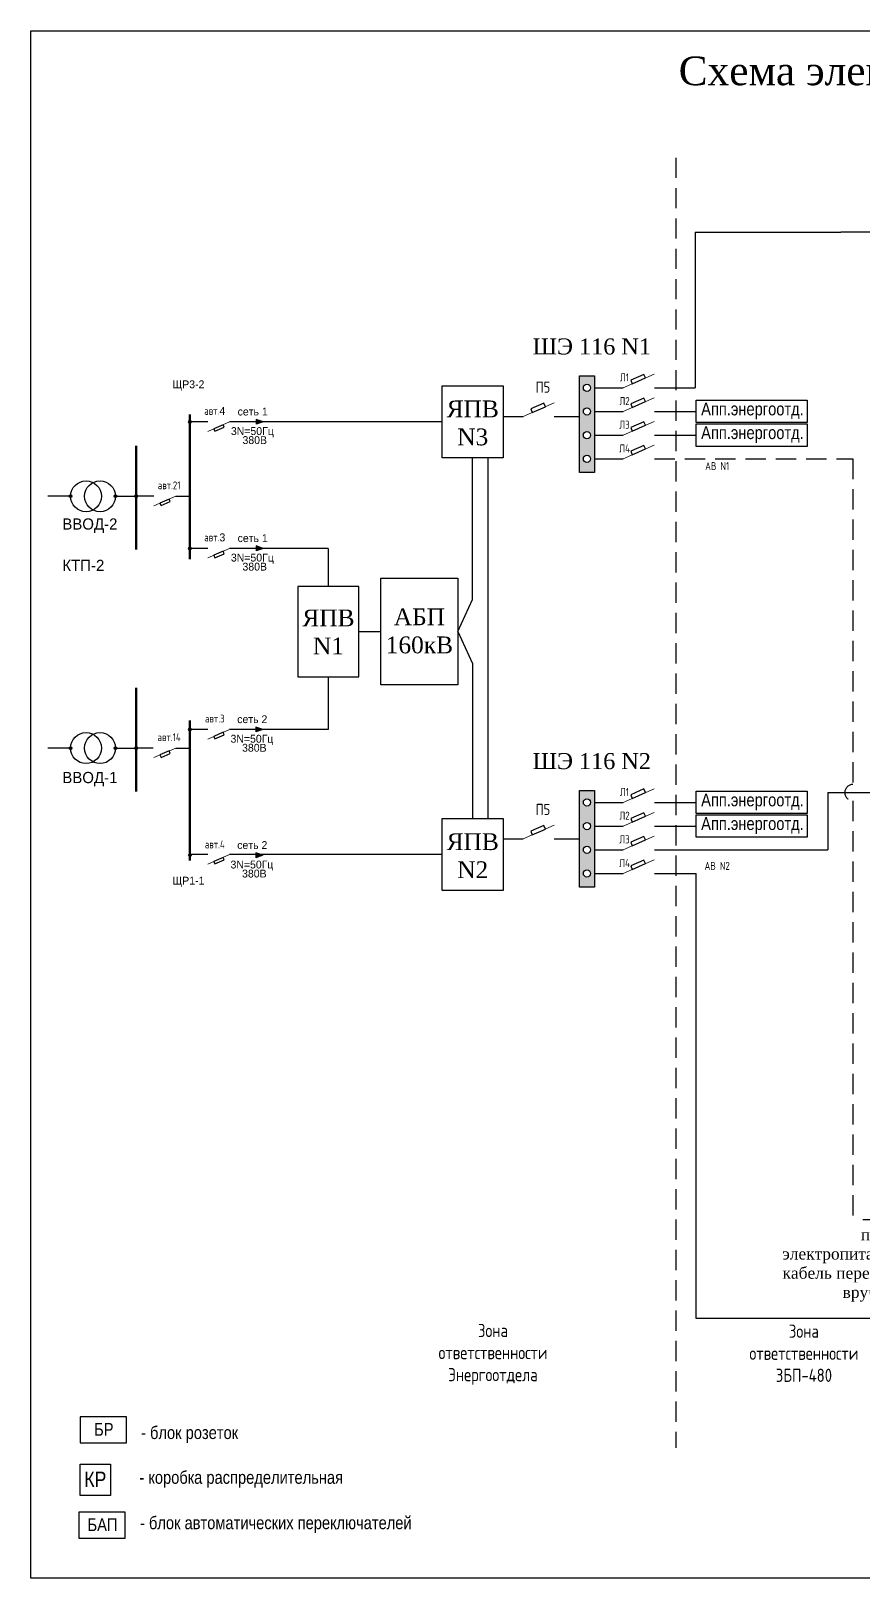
# Model space of a CAD drawing. Header units: millimetres. Extents: x 18 to 564, y 579 to 995.
# Drawn here: x 18.4 to 227.5, y 579.2 to 967.8 of the extents above; entities that cross this region are included whole.
import ezdxf

# ---------------------------------------------------------------- set-up
doc = ezdxf.new("R2010")
doc.units = ezdxf.units.MM
doc.linetypes.add('DASHEDX2', pattern=[38.1, 25.4, -12.7])

msp = doc.modelspace()

# ---------------------------------------------------------------- hatches: boundary and pattern name
h = msp.add_hatch(color=256)
h.paths.add_polyline_path([(160.01, 881.14), (156.26, 881.14), (156.26, 856.85), (160.01, 856.85)])
h.paths.add_polyline_path([(157.22, 878.14, -1), (159.04, 878.14, -1)], flags=16)
h.paths.add_polyline_path([(159.04, 872.2, -1), (157.22, 872.2, -1)], flags=16)
h.paths.add_polyline_path([(159.04, 866.25, -1), (157.22, 866.25, -1)], flags=16)
h.paths.add_polyline_path([(159.04, 860.3, -1), (157.22, 860.3, -1)], flags=16)
h = msp.add_hatch(color=256)
h.paths.add_polyline_path([(58.4, 869.92, 0.420569), (58.06, 869.58), (58.4, 869.58, -0.010825)])
h.paths.add_polyline_path([(58.4, 869.58), (58.06, 869.58, 0.420569), (58.4, 869.25, -0.010825)])
h.paths.add_polyline_path([(58.73, 869.58, 0.407887), (58.4, 869.92, 0.010825), (58.4, 869.58, 0.010825), (58.4, 869.25, 0.407887)])
h = msp.add_hatch(color=256)
h.paths.add_polyline_path([(58.4, 869.75, 0.420569), (58.23, 869.58), (58.4, 869.58, -0.010825)])
h.paths.add_polyline_path([(58.4, 869.58), (58.23, 869.58, 0.420569), (58.4, 869.41, -0.010825)])
h.paths.add_polyline_path([(58.56, 869.58, 0.407887), (58.4, 869.75, 0.010825), (58.4, 869.58, 0.010825), (58.4, 869.41, 0.407887)])
h = msp.add_hatch(color=256)
h.paths.add_polyline_path([(75, 870.2), (75, 869.58), (76.82, 869.58)])
h.paths.add_polyline_path([(76.82, 869.58), (75, 869.58), (75, 868.96)])
h = msp.add_hatch(color=256)
h.paths.add_polyline_path([(28.41, 851.23, 0.420569), (28.07, 850.89), (28.4, 850.89, -0.010825)])
h.paths.add_polyline_path([(28.4, 850.89), (28.07, 850.89, 0.420569), (28.41, 850.56, -0.010825)])
h.paths.add_polyline_path([(28.74, 850.89, 0.407887), (28.41, 851.23, 0.010825), (28.4, 850.89, 0.010825), (28.41, 850.56, 0.407887)])
h = msp.add_hatch(color=256)
h.paths.add_polyline_path([(39.69, 851.23, 0.420569), (39.34, 850.89), (39.68, 850.89, -0.010825)])
h.paths.add_polyline_path([(39.68, 850.89), (39.34, 850.89, 0.420569), (39.69, 850.56, -0.010825)])
h.paths.add_polyline_path([(40.02, 850.89, 0.407887), (39.69, 851.23, 0.010825), (39.68, 850.89, 0.010825), (39.69, 850.56, 0.407887)])
h = msp.add_hatch(color=256)
h.paths.add_polyline_path([(39.68, 851.06, 0.420569), (39.51, 850.89), (39.68, 850.89, -0.010825)])
h.paths.add_polyline_path([(39.68, 850.89), (39.51, 850.89, 0.420569), (39.68, 850.72, -0.010825)])
h.paths.add_polyline_path([(39.85, 850.89, 0.407887), (39.68, 851.06, 0.010825), (39.68, 850.89, 0.010825), (39.68, 850.72, 0.407887)])
h = msp.add_hatch(color=256)
h.paths.add_polyline_path([(44.87, 851.23, 0.420569), (44.53, 850.89), (44.86, 850.89, -0.010825)])
h.paths.add_polyline_path([(44.86, 850.89), (44.53, 850.89, 0.420569), (44.87, 850.56, -0.010825)])
h.paths.add_polyline_path([(45.2, 850.89, 0.407887), (44.87, 851.23, 0.010825), (44.86, 850.89, 0.010825), (44.87, 850.56, 0.407887)])
h = msp.add_hatch(color=256)
h.paths.add_polyline_path([(44.87, 851.06, 0.420569), (44.69, 850.89), (44.86, 850.89, -0.010825)])
h.paths.add_polyline_path([(44.86, 850.89), (44.69, 850.89, 0.420569), (44.87, 850.72, -0.010825)])
h.paths.add_polyline_path([(45.03, 850.89, 0.407887), (44.87, 851.06, 0.010825), (44.86, 850.89, 0.010825), (44.87, 850.72, 0.407887)])
h = msp.add_hatch(color=256)
h.paths.add_polyline_path([(58.4, 838.14, 0.420569), (58.06, 837.8), (58.4, 837.8, -0.010825)])
h.paths.add_polyline_path([(58.4, 837.8), (58.06, 837.8, 0.420569), (58.4, 837.47, -0.010825)])
h.paths.add_polyline_path([(58.73, 837.8, 0.407887), (58.4, 838.14, 0.010825), (58.4, 837.8, 0.010825), (58.4, 837.47, 0.407887)])
h = msp.add_hatch(color=256)
h.paths.add_polyline_path([(58.4, 837.97, 0.420569), (58.23, 837.8), (58.4, 837.8, -0.010825)])
h.paths.add_polyline_path([(58.4, 837.8), (58.23, 837.8, 0.420569), (58.4, 837.63, -0.010825)])
h.paths.add_polyline_path([(58.56, 837.8, 0.407887), (58.4, 837.97, 0.010825), (58.4, 837.8, 0.010825), (58.4, 837.63, 0.407887)])
h = msp.add_hatch(color=256)
h.paths.add_polyline_path([(75, 838.42), (75, 837.8), (76.82, 837.8)])
h.paths.add_polyline_path([(76.82, 837.8), (75, 837.8), (75, 837.18)])
h = msp.add_hatch(color=256)
h.paths.add_polyline_path([(74.91, 792.93), (74.91, 792.32), (76.73, 792.32)])
h.paths.add_polyline_path([(76.73, 792.32), (74.91, 792.32), (74.91, 791.7)])
h = msp.add_hatch(color=256)
h.paths.add_polyline_path([(58.4, 792.65, 0.420569), (58.06, 792.32), (58.4, 792.32, -0.010825)])
h.paths.add_polyline_path([(58.4, 792.32), (58.06, 792.32, 0.420569), (58.4, 791.98, -0.010825)])
h.paths.add_polyline_path([(58.73, 792.32, 0.407887), (58.4, 792.65, 0.010825), (58.4, 792.32, 0.010825), (58.4, 791.98, 0.407887)])
h = msp.add_hatch(color=256)
h.paths.add_polyline_path([(58.4, 792.48, 0.420569), (58.23, 792.32), (58.4, 792.32, -0.010825)])
h.paths.add_polyline_path([(58.4, 792.32), (58.23, 792.32, 0.420569), (58.4, 792.15, -0.010825)])
h.paths.add_polyline_path([(58.56, 792.32, 0.407887), (58.4, 792.48, 0.010825), (58.4, 792.32, 0.010825), (58.4, 792.15, 0.407887)])
h = msp.add_hatch(color=256)
h.paths.add_polyline_path([(28.41, 787.98, 0.420569), (28.07, 787.64), (28.4, 787.64, -0.010825)])
h.paths.add_polyline_path([(28.4, 787.64), (28.07, 787.64, 0.420569), (28.41, 787.31, -0.010825)])
h.paths.add_polyline_path([(28.74, 787.64, 0.407887), (28.41, 787.98, 0.010825), (28.4, 787.64, 0.010825), (28.41, 787.31, 0.407887)])
h = msp.add_hatch(color=256)
h.paths.add_polyline_path([(28.41, 787.81, 0.420569), (28.24, 787.64), (28.4, 787.64, -0.010825)])
h.paths.add_polyline_path([(28.4, 787.64), (28.24, 787.64, 0.420569), (28.41, 787.48, -0.010825)])
h.paths.add_polyline_path([(28.57, 787.64, 0.407887), (28.41, 787.81, 0.010825), (28.4, 787.64, 0.010825), (28.41, 787.48, 0.407887)])
h = msp.add_hatch(color=256)
h.paths.add_polyline_path([(39.69, 787.98, 0.420569), (39.34, 787.64), (39.68, 787.64, -0.010825)])
h.paths.add_polyline_path([(39.68, 787.64), (39.34, 787.64, 0.420569), (39.69, 787.31, -0.010825)])
h.paths.add_polyline_path([(40.02, 787.64, 0.407887), (39.69, 787.98, 0.010825), (39.68, 787.64, 0.010825), (39.69, 787.31, 0.407887)])
h = msp.add_hatch(color=256)
h.paths.add_polyline_path([(39.68, 787.81, 0.420569), (39.51, 787.64), (39.68, 787.64, -0.010825)])
h.paths.add_polyline_path([(39.68, 787.64), (39.51, 787.64, 0.420569), (39.68, 787.48, -0.010825)])
h.paths.add_polyline_path([(39.85, 787.64, 0.407887), (39.68, 787.81, 0.010825), (39.68, 787.64, 0.010825), (39.68, 787.48, 0.407887)])
h = msp.add_hatch(color=256)
h.paths.add_polyline_path([(39.68, 787.81, 0.420569), (39.51, 787.64), (39.68, 787.64, -0.010825)])
h.paths.add_polyline_path([(39.68, 787.64), (39.51, 787.64, 0.420569), (39.68, 787.48, -0.010825)])
h.paths.add_polyline_path([(39.85, 787.64, 0.407887), (39.68, 787.81, 0.010825), (39.68, 787.64, 0.010825), (39.68, 787.48, 0.407887)])
h = msp.add_hatch(color=256)
h.paths.add_polyline_path([(44.87, 787.98, 0.420569), (44.53, 787.64), (44.86, 787.64, -0.010825)])
h.paths.add_polyline_path([(44.86, 787.64), (44.53, 787.64, 0.420569), (44.87, 787.31, -0.010825)])
h.paths.add_polyline_path([(45.2, 787.64, 0.407887), (44.87, 787.98, 0.010825), (44.86, 787.64, 0.010825), (44.87, 787.31, 0.407887)])
h = msp.add_hatch(color=256)
h.paths.add_polyline_path([(44.87, 787.81, 0.420569), (44.69, 787.64), (44.86, 787.64, -0.010825)])
h.paths.add_polyline_path([(44.86, 787.64), (44.69, 787.64, 0.420569), (44.87, 787.48, -0.010825)])
h.paths.add_polyline_path([(45.03, 787.64, 0.407887), (44.87, 787.81, 0.010825), (44.86, 787.64, 0.010825), (44.87, 787.48, 0.407887)])
h = msp.add_hatch(color=256)
h.paths.add_polyline_path([(156.26, 752.71), (160.01, 752.71), (160.01, 777), (156.26, 777)])
h.paths.add_polyline_path([(159.04, 774, -1), (157.22, 774, -1)], flags=16)
h.paths.add_polyline_path([(159.04, 768.06, -1), (157.22, 768.06, -1)], flags=16)
h.paths.add_polyline_path([(159.04, 762.11, -1), (157.22, 762.11, -1)], flags=16)
h.paths.add_polyline_path([(159.04, 756.16, -1), (157.22, 756.16, -1)], flags=16)
h = msp.add_hatch(color=256)
h.paths.add_polyline_path([(58.4, 761.03, 0.420569), (58.06, 760.7), (58.4, 760.7, -0.010825)])
h.paths.add_polyline_path([(58.4, 760.7), (58.06, 760.7, 0.420569), (58.4, 760.36, -0.010825)])
h.paths.add_polyline_path([(58.73, 760.7, 0.407887), (58.4, 761.03, 0.010825), (58.4, 760.7, 0.010825), (58.4, 760.36, 0.407887)])
h = msp.add_hatch(color=256)
h.paths.add_polyline_path([(58.4, 760.86, 0.420569), (58.23, 760.7), (58.4, 760.7, -0.010825)])
h.paths.add_polyline_path([(58.4, 760.7), (58.23, 760.7, 0.420569), (58.4, 760.53, -0.010825)])
h.paths.add_polyline_path([(58.56, 760.7, 0.407887), (58.4, 760.86, 0.010825), (58.4, 760.7, 0.010825), (58.4, 760.53, 0.407887)])
h = msp.add_hatch(color=256)
h.paths.add_polyline_path([(74.91, 761.33), (74.91, 760.71), (76.73, 760.71)])
h.paths.add_polyline_path([(76.73, 760.71), (74.91, 760.71), (74.91, 760.09)])

# ---------------------------------------------------------------- linework, layer by layer
at = {"linetype": 'DASHEDX2', "ltscale": 0.2}
for p, q in [((180.45, 935.92), (180.45, 611.92)), ((175.13, 860.3), (224.95, 860.3)), ((224.95, 860.3), (224.95, 778.51)), ((224.95, 774.41), (224.95, 669.15)), ((247.73, 669.15), (224.95, 669.15))]:
    msp.add_line(p, q, dxfattribs=at)
for p, q in [((185.34, 917.22), (221.88, 917.22)), ((185.34, 917.22), (185.34, 878.14)), ((229.77, 917.22), (221.88, 917.22)), ((160.01, 878.14), (167.18, 878.14)), ((175.13, 878.14), (185.34, 878.14)), ((137.04, 870.92), (142.06, 870.92)), ((149.9, 870.92), (156.27, 870.92)), ((160.01, 872.2), (167.18, 872.2)), ((175.13, 872.2), (185.59, 872.2)), ((62.86, 869.58), (58.4, 869.58)), ((62.86, 869.58), (58.4, 869.58)), ((86.12, 869.58), (68.34, 869.58)), ((121.75, 869.58), (73.93, 869.58)), ((76.82, 869.58), (75, 870.2)), ((75, 870.2), (75, 868.96)), ((76.82, 869.58), (75, 868.96)), ((160.01, 866.25), (167.18, 866.25)), ((175.13, 866.25), (185.59, 866.25)), ((129.39, 824.93), (129.39, 860.52)), ((133.25, 860.52), (133.25, 769.97)), ((160.01, 860.3), (167.18, 860.3)), ((28.4, 850.89), (22.67, 850.89)), ((39.68, 850.89), (44.86, 850.89)), ((49.32, 850.89), (44.86, 850.89)), ((54.81, 850.89), (58.4, 850.89)), ((62.86, 837.8), (58.4, 837.8)), ((80.38, 837.8), (68.34, 837.8)), ((93.15, 837.8), (73.93, 837.8)), ((76.82, 837.8), (75, 838.42)), ((75, 838.42), (75, 837.18)), ((76.82, 837.8), (75, 837.18)), ((93.15, 837.8), (93.15, 828.27)), ((125.67, 816.92), (129.39, 824.93)), ((100.79, 816.92), (106.34, 816.92)), ((125.67, 816.92), (129.39, 808.92)), ((129.39, 808.92), (129.39, 769.97)), ((93.15, 805.58), (93.15, 792.32)), ((76.73, 792.32), (74.91, 792.93)), ((74.91, 792.93), (74.91, 791.7)), ((62.86, 792.32), (58.4, 792.32)), ((80.38, 792.32), (68.34, 792.32)), ((93.15, 792.32), (73.93, 792.32)), ((76.73, 792.32), (74.91, 791.7)), ((28.4, 787.64), (22.67, 787.64)), ((39.68, 787.64), (44.86, 787.64)), ((49.16, 787.64), (44.69, 787.64)), ((54.81, 787.64), (58.4, 787.64)), ((160.01, 774), (167.18, 774)), ((175.13, 774), (185.59, 774)), ((218.66, 776.46), (233.52, 776.46)), ((218.66, 776.46), (218.66, 762.11)), ((160.01, 768.06), (167.18, 768.06)), ((175.13, 768.06), (185.59, 768.06)), ((137.04, 764.86), (142.06, 764.86)), ((149.9, 764.86), (156.26, 764.86)), ((160.01, 762.11), (167.18, 762.11)), ((175.13, 762.11), (218.66, 762.11)), ((62.86, 760.9), (58.4, 760.9)), ((121.75, 760.9), (68.34, 760.9)), ((76.73, 760.71), (74.91, 761.33)), ((74.91, 761.33), (74.91, 760.09)), ((76.73, 760.71), (74.91, 760.09)), ((160.01, 756.16), (167.18, 756.16)), ((175.13, 756.16), (185.59, 756.16)), ((185.59, 644.35), (185.59, 756.16)), ((239.51, 644.35), (185.59, 644.35))]:
    msp.add_line(p, q)
at = {"lineweight": 15}
for p, q in [((167.18, 878.14), (175.02, 881.56)), ((142.06, 870.92), (149.9, 874.33)), ((167.18, 872.2), (175.02, 875.61)), ((68.34, 869.58), (62.86, 867.19)), ((167.18, 866.25), (175.02, 869.66)), ((167.18, 860.3), (175.02, 863.72)), ((54.81, 850.89), (49.32, 848.5)), ((68.34, 837.8), (62.86, 835.41)), ((68.34, 792.32), (62.86, 789.92)), ((54.81, 787.64), (49.32, 785.25)), ((167.18, 774), (175.02, 777.42)), ((167.18, 768.06), (175.02, 771.47)), ((142.06, 764.86), (149.9, 768.27)), ((167.18, 762.11), (175.02, 765.52)), ((68.34, 760.9), (62.86, 758.51)), ((167.18, 756.16), (175.02, 759.58))]:
    msp.add_line(p, q, dxfattribs=at)
at = {"lineweight": 50}
for p, q in [((58.4, 835.07), (58.4, 871.42)), ((44.86, 837.54), (44.86, 863.57)), ((44.86, 776.74), (44.86, 802.78)), ((58.4, 759.38), (58.4, 794.6))]:
    msp.add_line(p, q, dxfattribs=at)
for points in [[(563.87, 579.18), (18.44, 579.18), (18.44, 967.77), (563.87, 967.77)], [(137.04, 860.52), (121.75, 860.52), (121.75, 878.65), (137.04, 878.65)], [(156.26, 881.14), (160.01, 881.14), (160.01, 856.85), (156.26, 856.85)], [(169.51, 879.16), (172.84, 880.61), (172.45, 881.51), (169.12, 880.05)], [(169.51, 873.21), (172.84, 874.66), (172.45, 875.56), (169.12, 874.11)], [(185.59, 875.01), (213.43, 875.01), (213.43, 869.38), (185.59, 869.38)], [(144.39, 871.93), (147.72, 873.39), (147.33, 874.28), (143.99, 872.83)], [(66.71, 868.87), (64.38, 867.86), (64.65, 867.23), (66.99, 868.24)], [(169.51, 867.26), (172.84, 868.72), (172.45, 869.61), (169.12, 868.16)], [(185.59, 869.07), (213.43, 869.07), (213.43, 863.43), (185.59, 863.43)], [(169.51, 861.32), (172.84, 862.77), (172.45, 863.67), (169.12, 862.22)], [(53.18, 850.18), (50.85, 849.16), (51.12, 848.54), (53.45, 849.55)], [(66.71, 837.09), (64.38, 836.07), (64.65, 835.45), (66.99, 836.46)], [(85.5, 805.58), (100.79, 805.58), (100.79, 828.27), (85.5, 828.27)], [(106.34, 830.35), (125.67, 830.35), (125.67, 803.5), (106.34, 803.5)], [(66.71, 791.61), (64.38, 790.59), (64.65, 789.96), (66.99, 790.98)], [(53.18, 786.93), (50.85, 785.92), (51.12, 785.29), (53.45, 786.31)], [(169.51, 775.02), (172.84, 776.47), (172.45, 777.37), (169.12, 775.91)], [(156.26, 777), (160.01, 777), (160.01, 752.71), (156.26, 752.71)], [(185.59, 776.82), (213.43, 776.82), (213.43, 771.19), (185.59, 771.19)], [(137.04, 751.84), (121.75, 751.84), (121.75, 769.97), (137.04, 769.97)], [(169.51, 769.07), (172.84, 770.52), (172.45, 771.42), (169.12, 769.97)], [(185.59, 770.87), (213.43, 770.87), (213.43, 765.24), (185.59, 765.24)], [(144.39, 765.87), (147.72, 767.32), (147.33, 768.22), (143.99, 766.77)], [(169.51, 763.12), (172.84, 764.58), (172.45, 765.47), (169.12, 764.02)], [(66.71, 760.19), (64.38, 759.18), (64.65, 758.55), (66.99, 759.56)], [(169.51, 757.18), (172.84, 758.63), (172.45, 759.53), (169.12, 758.08)], [(30.8, 613.11), (42.46, 613.11), (42.46, 619.68), (30.8, 619.68)], [(30.8, 607.77), (38.46, 607.77), (38.46, 599.88), (30.8, 599.88)], [(30.48, 589.17), (42.15, 589.17), (42.15, 595.74), (30.48, 595.74)]]:
    msp.add_lwpolyline(points, close=True)
for centre, radius in [((158.13, 878.14), 0.91), ((158.13, 872.2), 0.91), ((58.4, 869.58), 0.336), ((58.4, 869.58), 0.168), ((158.13, 866.25), 0.91), ((158.13, 860.3), 0.91), ((28.4, 850.89), 0.336), ((32.28, 850.89), 3.88), ((35.8, 850.89), 3.88), ((39.68, 850.89), 0.336), ((39.68, 850.89), 0.168), ((44.86, 850.89), 0.336), ((44.86, 850.89), 0.168), ((58.4, 837.8), 0.336), ((58.4, 837.8), 0.168), ((32.28, 787.64), 3.88), ((35.8, 787.64), 3.88), ((58.4, 792.32), 0.336), ((58.4, 792.32), 0.168), ((28.4, 787.64), 0.336), ((28.4, 787.64), 0.168), ((39.68, 787.64), 0.336), ((39.68, 787.64), 0.168), ((39.68, 787.64), 0.168), ((44.86, 787.64), 0.336), ((44.86, 787.64), 0.168), ((158.13, 774), 0.91), ((158.13, 768.06), 0.91), ((158.13, 762.11), 0.91), ((58.4, 760.7), 0.336), ((58.4, 760.7), 0.168), ((158.13, 756.16), 0.91)]:
    msp.add_circle(centre, radius)
at = {"linetype": 'DASHEDX2', "ltscale": 0.2}
msp.add_arc((224.95, 776.46), 2.05, 90, 270, dxfattribs=at)

# ---------------------------------------------------------------- texts
for s, height, p in [('ЩР3-2', 1.97, (53.98, 878.02)), ('сеть 1', 1.97, (70.37, 871.18)), ('3N=50Гц ', 1.97, (68.68, 866.28)), ('380В', 1.97, (71.59, 864.01)), ('ВВОД-2', 2.815, (26.33, 842.52)), ('сеть 1', 1.97, (70.37, 839.39)), ('3N=50Гц ', 1.97, (68.68, 834.5)), ('КТП-2', 2.815, (26.33, 832.12)), ('380В', 1.97, (71.59, 832.23)), ('сеть 2', 1.97, (70.27, 793.91)), ('3N=50Гц ', 1.97, (68.58, 789.01)), ('380В', 1.97, (71.49, 786.74)), ('ВВОД-1', 2.815, (26.33, 778.84)), ('сеть 2', 1.97, (70.27, 762.3)), ('3N=50Гц ', 1.97, (68.58, 757.41)), ('ЩР1-1', 1.97, (53.98, 753.36)), ('380В', 1.97, (71.49, 755.14))]:
    msp.add_text(s, height=height).set_placement(p)
for s, insert, char_height, width, attachment_point in [('{\\fTimes New Roman|b0|i0|c204|p18;Схема\\fTimes New Roman|b0|i0|c238|p18; \\fTimes New Roman|b0|i0|c204|p18;электроснабжения\\fTimes New Roman|b0|i0|c238|p18; \\fTimes New Roman|b0|i0|c204|p18;боевого\\fTimes New Roman|b0|i0|c238|p18; \\fTimes New Roman|b0|i0|c204|p18;поста\\fTimes New Roman|b0|i0|c238|p18; 2\\fTimes New Roman|b0|i0|c204|p18;БП\\fTimes New Roman|b0|i0|c238|p18;-460 }', (295, 956.57), 7.2111, 404.9611, 5), ('{\\fTimes New Roman|b0|i0|c204|p18;ШЭ\\fTimes New Roman|b0|i0|c238|p18; 116 N1}', (159.33, 888.49), 4.0211, 38.9453, 5), ('{\\fGOST|b0|i0|c204|p34;П5}', (147.06, 878.29), 2.8148, 32.7497, 5), ('{\\fGOST|b0|i0|c204|p34;Л1}', (167.56, 880.76), 2.0105, 32.7496, 5), ('{\\fTimes New Roman|b0|i0|c204|p18;ЯПВ\\fTimes New Roman|b0|i0|c238|p18; N3}', (129.43, 869.29), 4.2221, 13.6597, 5), ('{\\fGOST|b0|i0|c204|p34;Л2}', (167.56, 874.81), 2.0105, 32.7496, 5), ('{\\fArial Narrow|b0|i0|c204|p34;Апп.энергоотд.}', (199.7, 872.34), 3.2169, 31.1562, 5), ('{\\fGOST|b0|i0|c204|p34;авт.}4', (64.63, 872.33), 1.9703, 22.9247, 5), ('{\\fGOST|b0|i0|c204|p34;Л3}', (167.56, 868.87), 2.0105, 32.7496, 5), ('{\\fArial Narrow|b0|i0|c204|p34;Апп.энергоотд.}', (199.7, 866.39), 3.2169, 31.1562, 5), ('{\\fGOST|b0|i0|c204|p34;Л4}', (167.56, 862.92), 2.0105, 32.7496, 5), ('{\\fGOST|b0|i0|c204|p34;АВ N1}', (190.83, 858.46), 2.0105, 32.7496, 5), ('{\\fGOST|b0|i0|c204|p34;авт.21}', (53.15, 853.64), 1.9703, 22.9247, 5), ('{\\fGOST|b0|i0|c204|p34;авт.}3', (64.63, 840.55), 1.9703, 22.9247, 5), ('{\\fTimes New Roman|b0|i0|c204|p18;ЯПВ\\fTimes New Roman|b0|i0|c238|p18; N1}', (93.18, 816.82), 4.2221, 13.6597, 5), ('{\\fTimes New Roman|b0|i0|c204|p18;АБП 160кВ}', (116.03, 817.05), 4.2221, 13.6597, 5), ('{\\fGOST|b0|i0|c204|p34;авт.3}', (64.63, 795.06), 1.9703, 22.9247, 5), ('{\\fGOST|b0|i0|c204|p34;авт.14}', (53.15, 790.39), 1.9703, 22.9247, 5), ('{\\fTimes New Roman|b0|i0|c204|p18;ШЭ\\fTimes New Roman|b0|i0|c238|p18; 116 N2}', (159.33, 784.35), 4.0211, 38.9453, 5), ('{\\fGOST|b0|i0|c204|p34;Л1}', (167.56, 776.62), 2.0105, 32.7496, 5), ('{\\fGOST|b0|i0|c204|p34;П5}', (147.06, 772.22), 2.8148, 32.7497, 5), ('{\\fArial Narrow|b0|i0|c204|p34;Апп.энергоотд.}', (199.7, 774.14), 3.2169, 31.1562, 5), ('{\\fGOST|b0|i0|c204|p34;Л2}', (167.56, 770.67), 2.0105, 32.7496, 5), ('{\\fArial Narrow|b0|i0|c204|p34;Апп.энергоотд.}', (199.7, 768.2), 3.2169, 31.1562, 5), ('{\\fTimes New Roman|b0|i0|c204|p18;ЯПВ\\fTimes New Roman|b0|i0|c238|p18; N2}', (129.43, 760.61), 4.2221, 13.6597, 5), ('{\\fGOST|b0|i0|c204|p34;Л3}', (167.56, 764.73), 2.0105, 32.7496, 5), ('{\\fGOST|b0|i0|c204|p34;авт.4}', (64.63, 763.46), 1.9703, 22.9247, 5), ('{\\fGOST|b0|i0|c204|p34;Л4}', (167.56, 758.78), 2.0105, 32.7496, 5), ('{\\fGOST|b0|i0|c204|p34;АВ N2}', (190.83, 758.05), 2.0105, 32.7496, 5), ('{\\fTimes New Roman|b0|i0|c204|p18;при пропадании электропитания на 1 вводе кабель перестыковывается вручную на 2 ввод}', (257.06, 657.75), 2.89517, 55.2056, 6), ('{\\fGOST|b0|i0|c204|p34;Зона \\Pответственности\\PЭнергоотдела}', (134.52, 635.37), 3.3232, 86.2585, 5), ('{\\fGOST|b0|i0|c204|p34;Зона \\Pответственности\\P3БП-480}', (212.62, 635.65), 3.3232, 86.2585, 5), ('{\\fArial Narrow|b0|i0|c204|p34;БР}', (36.75, 616.53), 3.2169, 31.1562, 5), ('{\\fArial Narrow|b0|i0|c204|p34;- блок розеток                  }', (58.3, 615.23), 3.2169, 79.9142, 5), ('{\\fArial Narrow|b0|i0|c204|p34;- коробка распределительная}', (71.28, 603.98), 3.2169, 79.9142, 5), ('{\\fArial Narrow|b0|i0|c204|p34;КР}', (34.63, 603.98), 3.8602, 37.3875, 5), ('{\\fArial Narrow|b0|i0|c204|p34;- блок автоматических переключателей}', (79.96, 592.58), 3.2169, 79.9142, 5), ('{\\fArial Narrow|b0|i0|c204|p34;БАП}', (36.43, 592.58), 3.2169, 31.1562, 5)]:
    msp.add_mtext(s, dxfattribs=dict(insert=insert, char_height=char_height, width=width, attachment_point=attachment_point))

doc.saveas('drawing.dxf')
